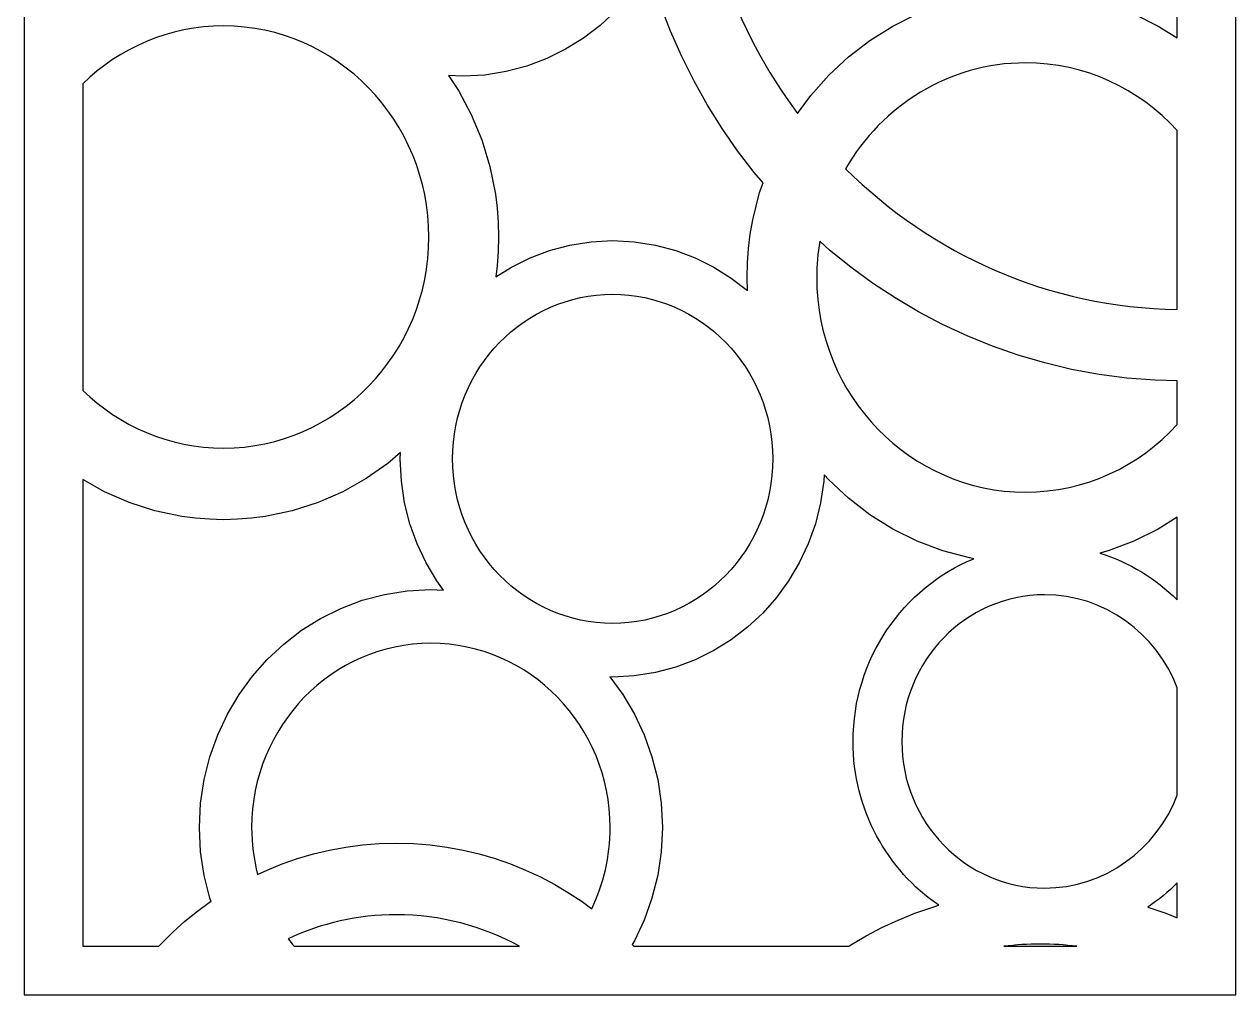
# Model space of a CAD drawing. Header units: centimetres. Extents: x -12.1 to -7.5, y -9 to 9.
# Drawn here: x -12.122 to -7.53, y -9 to -5.322 of the extents above; entities that cross this region are included whole.
import ezdxf

# ---------------------------------------------------------------- set-up
doc = ezdxf.new("R2010")
doc.units = ezdxf.units.CM
doc.header["$MEASUREMENT"] = 0
doc.layers.add('layer 1', color=7, linetype='Continuous')

msp = doc.modelspace()

# ---------------------------------------------------------------- linework, layer by layer
at = {"layer": 'layer 1', "color": 250}
for points, knots in [([(-12.12198, 9.00077), (-12.12198, 9.00077), (-7.52989, 9.00077), (-7.52989, 9.00077), (-7.52989, 9.00077), (-7.52989, 9.00077), (-7.52989, -9.00022), (-7.52989, -9.00022), (-7.52989, -9.00022), (-7.52989, -9.00022), (-12.12198, -9.00022), (-12.12198, -9.00022), (-12.12198, -9.00022), (-12.12198, -9.00022), (-12.12198, 9.00077), (-12.12198, 9.00077)], [0, 0, 0, 0, 0.2, 0.2, 0.2, 0.2, 0.4, 0.4, 0.4, 0.4, 0.6, 0.6, 0.6, 0.6, 1, 1, 1, 1]), ([(-7.75144, -4.31539), (-7.75144, -4.31539), (-7.75144, -5.37374), (-7.75144, -5.37374), (-7.75144, -5.37374), (-7.75144, -5.37374), (-7.82382, -5.32847), (-7.82382, -5.32847), (-7.82382, -5.32847), (-7.82382, -5.32847), (-7.91613, -5.28265), (-7.91613, -5.28265), (-7.91613, -5.28265), (-7.91613, -5.28265), (-8.01321, -5.24602), (-8.01321, -5.24602), (-8.01321, -5.24602), (-8.01321, -5.24602), (-8.11449, -5.21915), (-8.11449, -5.21915), (-8.11449, -5.21915), (-8.11449, -5.21915), (-8.16648, -5.20956), (-8.16648, -5.20956), (-8.16648, -5.20956), (-8.16648, -5.20956), (-8.21927, -5.20263), (-8.21927, -5.20263), (-8.21927, -5.20263), (-8.21927, -5.20263), (-8.27274, -5.19843), (-8.27274, -5.19843), (-8.27274, -5.19843), (-8.27274, -5.19843), (-8.32679, -5.19702), (-8.32679, -5.19702), (-8.32679, -5.19702), (-8.32679, -5.19702), (-8.38084, -5.19843), (-8.38084, -5.19843), (-8.38084, -5.19843), (-8.38084, -5.19843), (-8.43433, -5.20263), (-8.43433, -5.20263), (-8.43433, -5.20263), (-8.43433, -5.20263), (-8.4871, -5.20956), (-8.4871, -5.20956), (-8.4871, -5.20956), (-8.4871, -5.20956), (-8.53911, -5.21915), (-8.53911, -5.21915), (-8.53911, -5.21915), (-8.53911, -5.21915), (-8.64037, -5.24602), (-8.64037, -5.24602), (-8.64037, -5.24602), (-8.64037, -5.24602), (-8.73745, -5.28265), (-8.73745, -5.28265), (-8.73745, -5.28265), (-8.73745, -5.28265), (-8.82976, -5.32847), (-8.82976, -5.32847), (-8.82976, -5.32847), (-8.82976, -5.32847), (-8.91672, -5.38287), (-8.91672, -5.38287), (-8.91672, -5.38287), (-8.91672, -5.38287), (-8.99787, -5.44528), (-8.99787, -5.44528), (-8.99787, -5.44528), (-8.99787, -5.44528), (-9.0727, -5.5152), (-9.0727, -5.5152), (-9.0727, -5.5152), (-9.0727, -5.5152), (-9.14072, -5.59211), (-9.14072, -5.59211), (-9.14072, -5.59211), (-9.14072, -5.59211), (-9.1906, -5.66059), (-9.1906, -5.66059), (-9.1906, -5.66059), (-9.43105, -5.34008), (-9.5744, -4.93904), (-9.5744, -4.50461), (-9.5744, -4.50461), (-9.5744, -4.05167), (-9.4186, -3.63499), (-9.15936, -3.30809), (-9.15936, -3.30809), (-9.15936, -3.30809), (-9.15969, -3.30881), (-9.15969, -3.30881), (-9.15969, -3.30881), (-9.15969, -3.30881), (-9.1893, -3.39174), (-9.1893, -3.39174), (-9.1893, -3.39174), (-9.1893, -3.39174), (-9.21103, -3.47822), (-9.21103, -3.47822), (-9.21103, -3.47822), (-9.21103, -3.47822), (-9.22439, -3.56773), (-9.22439, -3.56773), (-9.22439, -3.56773), (-9.22439, -3.56773), (-9.22894, -3.65959), (-9.22894, -3.65959), (-9.22894, -3.65959), (-9.22894, -3.65959), (-9.22439, -3.75147), (-9.22439, -3.75147), (-9.22439, -3.75147), (-9.22439, -3.75147), (-9.21103, -3.84097), (-9.21103, -3.84097), (-9.21103, -3.84097), (-9.21103, -3.84097), (-9.1893, -3.92745), (-9.1893, -3.92745), (-9.1893, -3.92745), (-9.1893, -3.92745), (-9.15969, -4.01038), (-9.15969, -4.01038), (-9.15969, -4.01038), (-9.15969, -4.01038), (-9.12263, -4.08922), (-9.12263, -4.08922), (-9.12263, -4.08922), (-9.12263, -4.08922), (-9.07863, -4.16354), (-9.07863, -4.16354), (-9.07863, -4.16354), (-9.07863, -4.16354), (-9.02813, -4.23285), (-9.02813, -4.23285), (-9.02813, -4.23285), (-9.02813, -4.23285), (-8.97156, -4.29679), (-8.97156, -4.29679), (-8.97156, -4.29679), (-8.97156, -4.29679), (-8.90935, -4.35493), (-8.90935, -4.35493), (-8.90935, -4.35493), (-8.90935, -4.35493), (-8.8419, -4.40683), (-8.8419, -4.40683), (-8.8419, -4.40683), (-8.8419, -4.40683), (-8.76959, -4.45205), (-8.76959, -4.45205), (-8.76959, -4.45205), (-8.76959, -4.45205), (-8.69287, -4.49013), (-8.69287, -4.49013), (-8.69287, -4.49013), (-8.69287, -4.49013), (-8.61219, -4.52058), (-8.61219, -4.52058), (-8.61219, -4.52058), (-8.61219, -4.52058), (-8.52803, -4.5429), (-8.52803, -4.5429), (-8.52803, -4.5429), (-8.52803, -4.5429), (-8.44094, -4.55664), (-8.44094, -4.55664), (-8.44094, -4.55664), (-8.44094, -4.55664), (-8.35155, -4.5613), (-8.35155, -4.5613), (-8.35155, -4.5613), (-8.35155, -4.5613), (-8.26217, -4.55664), (-8.26217, -4.55664), (-8.26217, -4.55664), (-8.26217, -4.55664), (-8.17508, -4.5429), (-8.17508, -4.5429), (-8.17508, -4.5429), (-8.17508, -4.5429), (-8.09092, -4.52058), (-8.09092, -4.52058), (-8.09092, -4.52058), (-8.09092, -4.52058), (-8.01023, -4.49013), (-8.01023, -4.49013), (-8.01023, -4.49013), (-8.01023, -4.49013), (-7.93351, -4.45205), (-7.93351, -4.45205), (-7.93351, -4.45205), (-7.93351, -4.45205), (-7.86121, -4.40683), (-7.86121, -4.40683), (-7.86121, -4.40683), (-7.86121, -4.40683), (-7.79375, -4.35493), (-7.79375, -4.35493), (-7.79375, -4.35493), (-7.79375, -4.35493), (-7.75144, -4.31539), (-7.75144, -4.31539)], [0, 0, 0, 0, 0.0188679, 0.0188679, 0.0188679, 0.0188679, 0.0377358, 0.0377358, 0.0377358, 0.0377358, 0.0566038, 0.0566038, 0.0566038, 0.0566038, 0.0754717, 0.0754717, 0.0754717, 0.0754717, 0.0943396, 0.0943396, 0.0943396, 0.0943396, 0.1132075, 0.1132075, 0.1132075, 0.1132075, 0.1320755, 0.1320755, 0.1320755, 0.1320755, 0.1509434, 0.1509434, 0.1509434, 0.1509434, 0.1698113, 0.1698113, 0.1698113, 0.1698113, 0.1886792, 0.1886792, 0.1886792, 0.1886792, 0.2075472, 0.2075472, 0.2075472, 0.2075472, 0.2264151, 0.2264151, 0.2264151, 0.2264151, 0.245283, 0.245283, 0.245283, 0.245283, 0.2641509, 0.2641509, 0.2641509, 0.2641509, 0.2830189, 0.2830189, 0.2830189, 0.2830189, 0.3018868, 0.3018868, 0.3018868, 0.3018868, 0.3207547, 0.3207547, 0.3207547, 0.3207547, 0.3396226, 0.3396226, 0.3396226, 0.3396226, 0.3584906, 0.3584906, 0.3584906, 0.3584906, 0.3773585, 0.3773585, 0.3773585, 0.3773585, 0.3962264, 0.3962264, 0.3962264, 0.3962264, 0.4150943, 0.4150943, 0.4150943, 0.4150943, 0.4339623, 0.4339623, 0.4339623, 0.4339623, 0.4528302, 0.4528302, 0.4528302, 0.4528302, 0.4716981, 0.4716981, 0.4716981, 0.4716981, 0.490566, 0.490566, 0.490566, 0.490566, 0.509434, 0.509434, 0.509434, 0.509434, 0.5283019, 0.5283019, 0.5283019, 0.5283019, 0.5471698, 0.5471698, 0.5471698, 0.5471698, 0.5660377, 0.5660377, 0.5660377, 0.5660377, 0.5849057, 0.5849057, 0.5849057, 0.5849057, 0.6037736, 0.6037736, 0.6037736, 0.6037736, 0.6226415, 0.6226415, 0.6226415, 0.6226415, 0.6415094, 0.6415094, 0.6415094, 0.6415094, 0.6603774, 0.6603774, 0.6603774, 0.6603774, 0.6792453, 0.6792453, 0.6792453, 0.6792453, 0.6981132, 0.6981132, 0.6981132, 0.6981132, 0.7169811, 0.7169811, 0.7169811, 0.7169811, 0.7358491, 0.7358491, 0.7358491, 0.7358491, 0.754717, 0.754717, 0.754717, 0.754717, 0.7735849, 0.7735849, 0.7735849, 0.7735849, 0.7924528, 0.7924528, 0.7924528, 0.7924528, 0.8113208, 0.8113208, 0.8113208, 0.8113208, 0.8301887, 0.8301887, 0.8301887, 0.8301887, 0.8490566, 0.8490566, 0.8490566, 0.8490566, 0.8679245, 0.8679245, 0.8679245, 0.8679245, 0.8867925, 0.8867925, 0.8867925, 0.8867925, 0.9056604, 0.9056604, 0.9056604, 0.9056604, 0.9245283, 0.9245283, 0.9245283, 0.9245283, 0.9433962, 0.9433962, 0.9433962, 0.9433962, 0.9622642, 0.9622642, 0.9622642, 0.9622642, 1, 1, 1, 1]), ([(-9.7556, -5.10364), (-9.7556, -5.10364), (-9.74307, -5.14883), (-9.74307, -5.14883), (-9.74307, -5.14883), (-9.74307, -5.14883), (-9.70977, -5.24964), (-9.70977, -5.24964), (-9.70977, -5.24964), (-9.70977, -5.24964), (-9.67184, -5.34817), (-9.67184, -5.34817), (-9.67184, -5.34817), (-9.67184, -5.34817), (-9.62946, -5.44429), (-9.62946, -5.44429), (-9.62946, -5.44429), (-9.62946, -5.44429), (-9.58273, -5.53783), (-9.58273, -5.53783), (-9.58273, -5.53783), (-9.58273, -5.53783), (-9.53181, -5.62865), (-9.53181, -5.62865), (-9.53181, -5.62865), (-9.53181, -5.62865), (-9.47684, -5.71664), (-9.47684, -5.71664), (-9.47684, -5.71664), (-9.47684, -5.71664), (-9.41793, -5.80165), (-9.41793, -5.80165), (-9.41793, -5.80165), (-9.41793, -5.80165), (-9.35525, -5.88356), (-9.35525, -5.88356), (-9.35525, -5.88356), (-9.35525, -5.88356), (-9.3217, -5.92334), (-9.3217, -5.92334), (-9.3217, -5.92334), (-9.3217, -5.92334), (-9.33461, -5.95952), (-9.33461, -5.95952), (-9.33461, -5.95952), (-9.33461, -5.95952), (-9.36076, -6.06358), (-9.36076, -6.06358), (-9.36076, -6.06358), (-9.36076, -6.06358), (-9.37009, -6.11703), (-9.37009, -6.11703), (-9.37009, -6.11703), (-9.37009, -6.11703), (-9.37684, -6.17128), (-9.37684, -6.17128), (-9.37684, -6.17128), (-9.37684, -6.17128), (-9.38092, -6.22623), (-9.38092, -6.22623), (-9.38092, -6.22623), (-9.38092, -6.22623), (-9.3823, -6.28179), (-9.3823, -6.28179), (-9.3823, -6.28179), (-9.3823, -6.28179), (-9.38109, -6.33033), (-9.38109, -6.33033), (-9.38109, -6.33033), (-9.38109, -6.33033), (-9.44188, -6.28357), (-9.44188, -6.28357), (-9.44188, -6.28357), (-9.44188, -6.28357), (-9.5082, -6.2421), (-9.5082, -6.2421), (-9.5082, -6.2421), (-9.5082, -6.2421), (-9.57858, -6.20716), (-9.57858, -6.20716), (-9.57858, -6.20716), (-9.57858, -6.20716), (-9.6526, -6.17922), (-9.6526, -6.17922), (-9.6526, -6.17922), (-9.6526, -6.17922), (-9.72983, -6.15874), (-9.72983, -6.15874), (-9.72983, -6.15874), (-9.72983, -6.15874), (-9.8097, -6.14614), (-9.8097, -6.14614), (-9.8097, -6.14614), (-9.8097, -6.14614), (-9.89171, -6.14186), (-9.89171, -6.14186), (-9.89171, -6.14186), (-9.89171, -6.14186), (-9.9737, -6.14614), (-9.9737, -6.14614), (-9.9737, -6.14614), (-9.9737, -6.14614), (-10.05359, -6.15874), (-10.05359, -6.15874), (-10.05359, -6.15874), (-10.05359, -6.15874), (-10.1308, -6.17922), (-10.1308, -6.17922), (-10.1308, -6.17922), (-10.1308, -6.17922), (-10.20483, -6.20716), (-10.20483, -6.20716), (-10.20483, -6.20716), (-10.20483, -6.20716), (-10.27521, -6.2421), (-10.27521, -6.2421), (-10.27521, -6.2421), (-10.27521, -6.2421), (-10.33492, -6.27944), (-10.33492, -6.27944), (-10.33492, -6.27944), (-10.33492, -6.27944), (-10.3297, -6.23744), (-10.3297, -6.23744), (-10.3297, -6.23744), (-10.3297, -6.23744), (-10.32567, -6.18316), (-10.32567, -6.18316), (-10.32567, -6.18316), (-10.32567, -6.18316), (-10.32431, -6.12833), (-10.32431, -6.12833), (-10.32431, -6.12833), (-10.32431, -6.12833), (-10.32567, -6.07348), (-10.32567, -6.07348), (-10.32567, -6.07348), (-10.32567, -6.07348), (-10.3297, -6.0192), (-10.3297, -6.0192), (-10.3297, -6.0192), (-10.3297, -6.0192), (-10.33636, -5.96563), (-10.33636, -5.96563), (-10.33636, -5.96563), (-10.33636, -5.96563), (-10.35727, -5.86098), (-10.35727, -5.86098), (-10.35727, -5.86098), (-10.35727, -5.86098), (-10.38786, -5.76024), (-10.38786, -5.76024), (-10.38786, -5.76024), (-10.38786, -5.76024), (-10.42754, -5.66407), (-10.42754, -5.66407), (-10.42754, -5.66407), (-10.42754, -5.66407), (-10.47575, -5.57303), (-10.47575, -5.57303), (-10.47575, -5.57303), (-10.47575, -5.57303), (-10.51345, -5.51575), (-10.51345, -5.51575), (-10.51345, -5.51575), (-10.51345, -5.51575), (-10.45959, -5.51856), (-10.45959, -5.51856), (-10.45959, -5.51856), (-10.45959, -5.51856), (-10.37625, -5.51422), (-10.37625, -5.51422), (-10.37625, -5.51422), (-10.37625, -5.51422), (-10.29506, -5.50142), (-10.29506, -5.50142), (-10.29506, -5.50142), (-10.29506, -5.50142), (-10.21658, -5.48059), (-10.21658, -5.48059), (-10.21658, -5.48059), (-10.21658, -5.48059), (-10.14134, -5.45221), (-10.14134, -5.45221), (-10.14134, -5.45221), (-10.14134, -5.45221), (-10.06981, -5.4167), (-10.06981, -5.4167), (-10.06981, -5.4167), (-10.06981, -5.4167), (-10.0024, -5.37454), (-10.0024, -5.37454), (-10.0024, -5.37454), (-10.0024, -5.37454), (-9.93952, -5.32616), (-9.93952, -5.32616), (-9.93952, -5.32616), (-9.93952, -5.32616), (-9.88152, -5.27197), (-9.88152, -5.27197), (-9.88152, -5.27197), (-9.88152, -5.27197), (-9.82879, -5.21236), (-9.82879, -5.21236), (-9.82879, -5.21236), (-9.82879, -5.21236), (-9.78172, -5.14774), (-9.78172, -5.14774), (-9.78172, -5.14774), (-9.78172, -5.14774), (-9.7556, -5.10364), (-9.7556, -5.10364)], [0, 0, 0, 0, 0.0185185, 0.0185185, 0.0185185, 0.0185185, 0.037037, 0.037037, 0.037037, 0.037037, 0.0555556, 0.0555556, 0.0555556, 0.0555556, 0.0740741, 0.0740741, 0.0740741, 0.0740741, 0.0925926, 0.0925926, 0.0925926, 0.0925926, 0.1111111, 0.1111111, 0.1111111, 0.1111111, 0.1296296, 0.1296296, 0.1296296, 0.1296296, 0.1481481, 0.1481481, 0.1481481, 0.1481481, 0.1666667, 0.1666667, 0.1666667, 0.1666667, 0.1851852, 0.1851852, 0.1851852, 0.1851852, 0.2037037, 0.2037037, 0.2037037, 0.2037037, 0.2222222, 0.2222222, 0.2222222, 0.2222222, 0.2407407, 0.2407407, 0.2407407, 0.2407407, 0.2592593, 0.2592593, 0.2592593, 0.2592593, 0.2777778, 0.2777778, 0.2777778, 0.2777778, 0.2962963, 0.2962963, 0.2962963, 0.2962963, 0.3148148, 0.3148148, 0.3148148, 0.3148148, 0.3333333, 0.3333333, 0.3333333, 0.3333333, 0.3518519, 0.3518519, 0.3518519, 0.3518519, 0.3703704, 0.3703704, 0.3703704, 0.3703704, 0.3888889, 0.3888889, 0.3888889, 0.3888889, 0.4074074, 0.4074074, 0.4074074, 0.4074074, 0.4259259, 0.4259259, 0.4259259, 0.4259259, 0.4444444, 0.4444444, 0.4444444, 0.4444444, 0.462963, 0.462963, 0.462963, 0.462963, 0.4814815, 0.4814815, 0.4814815, 0.4814815, 0.5, 0.5, 0.5, 0.5, 0.5185185, 0.5185185, 0.5185185, 0.5185185, 0.537037, 0.537037, 0.537037, 0.537037, 0.5555556, 0.5555556, 0.5555556, 0.5555556, 0.5740741, 0.5740741, 0.5740741, 0.5740741, 0.5925926, 0.5925926, 0.5925926, 0.5925926, 0.6111111, 0.6111111, 0.6111111, 0.6111111, 0.6296296, 0.6296296, 0.6296296, 0.6296296, 0.6481481, 0.6481481, 0.6481481, 0.6481481, 0.6666667, 0.6666667, 0.6666667, 0.6666667, 0.6851852, 0.6851852, 0.6851852, 0.6851852, 0.7037037, 0.7037037, 0.7037037, 0.7037037, 0.7222222, 0.7222222, 0.7222222, 0.7222222, 0.7407407, 0.7407407, 0.7407407, 0.7407407, 0.7592593, 0.7592593, 0.7592593, 0.7592593, 0.7777778, 0.7777778, 0.7777778, 0.7777778, 0.7962963, 0.7962963, 0.7962963, 0.7962963, 0.8148148, 0.8148148, 0.8148148, 0.8148148, 0.8333333, 0.8333333, 0.8333333, 0.8333333, 0.8518519, 0.8518519, 0.8518519, 0.8518519, 0.8703704, 0.8703704, 0.8703704, 0.8703704, 0.8888889, 0.8888889, 0.8888889, 0.8888889, 0.9074074, 0.9074074, 0.9074074, 0.9074074, 0.9259259, 0.9259259, 0.9259259, 0.9259259, 0.9444444, 0.9444444, 0.9444444, 0.9444444, 0.962963, 0.962963, 0.962963, 0.962963, 1, 1, 1, 1]), ([(-11.90044, -6.70953), (-11.90044, -6.70953), (-11.90044, -5.54709), (-11.90044, -5.54709), (-11.90044, -5.54709), (-11.7609, -5.41163), (-11.57293, -5.32837), (-11.36661, -5.32837), (-11.36661, -5.32837), (-10.93791, -5.32837), (-10.58825, -5.68773), (-10.58825, -6.12833), (-10.58825, -6.12833), (-10.58825, -6.56892), (-10.93791, -6.92827), (-11.36661, -6.92827), (-11.36661, -6.92827), (-11.57293, -6.92827), (-11.7609, -6.84498), (-11.90044, -6.70953)], [0, 0, 0, 0, 0.1666667, 0.1666667, 0.1666667, 0.1666667, 0.3333333, 0.3333333, 0.3333333, 0.3333333, 0.5, 0.5, 0.5, 0.5, 0.6666667, 0.6666667, 0.6666667, 0.6666667, 1, 1, 1, 1]), ([(-7.75144, -5.7241), (-7.75144, -5.7241), (-7.75144, -6.40263), (-7.75144, -6.40263), (-7.75144, -6.40263), (-8.23875, -6.39619), (-8.68156, -6.19407), (-9.00871, -5.86953), (-9.00871, -5.86953), (-8.87076, -5.62971), (-8.61655, -5.46827), (-8.32679, -5.46827), (-8.32679, -5.46827), (-8.10051, -5.46827), (-7.89593, -5.56674), (-7.75144, -5.7241)], [0, 0, 0, 0, 0.2, 0.2, 0.2, 0.2, 0.4, 0.4, 0.4, 0.4, 0.6, 0.6, 0.6, 0.6, 1, 1, 1, 1]), ([(-7.75144, -6.67342), (-7.75144, -6.67342), (-7.75144, -6.83944), (-7.75144, -6.83944), (-7.75144, -6.83944), (-7.89593, -6.99679), (-8.1005, -7.09529), (-8.32679, -7.09529), (-8.32679, -7.09529), (-8.76277, -7.09529), (-9.11836, -6.72984), (-9.11836, -6.28179), (-9.11836, -6.28179), (-9.11836, -6.23483), (-9.1144, -6.18878), (-9.10691, -6.14396), (-9.10691, -6.14396), (-9.10691, -6.14396), (-9.06917, -6.17757), (-9.06917, -6.17757), (-9.06917, -6.17757), (-9.06917, -6.17757), (-8.98947, -6.242), (-8.98947, -6.242), (-8.98947, -6.242), (-8.98947, -6.242), (-8.90675, -6.30253), (-8.90675, -6.30253), (-8.90675, -6.30253), (-8.90675, -6.30253), (-8.82113, -6.35903), (-8.82113, -6.35903), (-8.82113, -6.35903), (-8.82113, -6.35903), (-8.73275, -6.41135), (-8.73275, -6.41135), (-8.73275, -6.41135), (-8.73275, -6.41135), (-8.64173, -6.45939), (-8.64173, -6.45939), (-8.64173, -6.45939), (-8.64173, -6.45939), (-8.54822, -6.50294), (-8.54822, -6.50294), (-8.54822, -6.50294), (-8.54822, -6.50294), (-8.45235, -6.54193), (-8.45235, -6.54193), (-8.45235, -6.54193), (-8.45235, -6.54193), (-8.35426, -6.57615), (-8.35426, -6.57615), (-8.35426, -6.57615), (-8.35426, -6.57615), (-8.25407, -6.60549), (-8.25407, -6.60549), (-8.25407, -6.60549), (-8.25407, -6.60549), (-8.15196, -6.62983), (-8.15196, -6.62983), (-8.15196, -6.62983), (-8.15196, -6.62983), (-8.04809, -6.64898), (-8.04809, -6.64898), (-8.04809, -6.64898), (-8.04809, -6.64898), (-7.94259, -6.66282), (-7.94259, -6.66282), (-7.94259, -6.66282), (-7.94259, -6.66282), (-7.83564, -6.67123), (-7.83564, -6.67123), (-7.83564, -6.67123), (-7.83564, -6.67123), (-7.75144, -6.67342), (-7.75144, -6.67342)], [0, 0, 0, 0, 0.05, 0.05, 0.05, 0.05, 0.1, 0.1, 0.1, 0.1, 0.15, 0.15, 0.15, 0.15, 0.2, 0.2, 0.2, 0.2, 0.25, 0.25, 0.25, 0.25, 0.3, 0.3, 0.3, 0.3, 0.35, 0.35, 0.35, 0.35, 0.4, 0.4, 0.4, 0.4, 0.45, 0.45, 0.45, 0.45, 0.5, 0.5, 0.5, 0.5, 0.55, 0.55, 0.55, 0.55, 0.6, 0.6, 0.6, 0.6, 0.65, 0.65, 0.65, 0.65, 0.7, 0.7, 0.7, 0.7, 0.75, 0.75, 0.75, 0.75, 0.8, 0.8, 0.8, 0.8, 0.85, 0.85, 0.85, 0.85, 0.9, 0.9, 0.9, 0.9, 1, 1, 1, 1]), ([(-10.49857, -6.96899), (-10.49857, -7.31251), (-10.22595, -7.59269), (-9.89171, -7.59269), (-9.89171, -7.59269), (-9.55745, -7.59269), (-9.28483, -7.31251), (-9.28483, -6.96899), (-9.28483, -6.96899), (-9.28483, -6.62547), (-9.55745, -6.34531), (-9.89171, -6.34531), (-9.89171, -6.34531), (-10.22595, -6.34531), (-10.49857, -6.62547), (-10.49857, -6.96899)], [0, 0, 0, 0, 0.2, 0.2, 0.2, 0.2, 0.4, 0.4, 0.4, 0.4, 0.6, 0.6, 0.6, 0.6, 1, 1, 1, 1]), ([(-11.61237, -8.81653), (-11.61237, -8.81653), (-11.90044, -8.81653), (-11.90044, -8.81653), (-11.90044, -8.81653), (-11.90044, -8.81653), (-11.90044, -7.04752), (-11.90044, -7.04752), (-11.90044, -7.04752), (-11.90044, -7.04752), (-11.81836, -7.09343), (-11.81836, -7.09343), (-11.81836, -7.09343), (-11.81836, -7.09343), (-11.72477, -7.13423), (-11.72477, -7.13423), (-11.72477, -7.13423), (-11.72477, -7.13423), (-11.62674, -7.16566), (-11.62674, -7.16566), (-11.62674, -7.16566), (-11.62674, -7.16566), (-11.52492, -7.18716), (-11.52492, -7.18716), (-11.52492, -7.18716), (-11.52492, -7.18716), (-11.4728, -7.19399), (-11.4728, -7.19399), (-11.4728, -7.19399), (-11.4728, -7.19399), (-11.41999, -7.19813), (-11.41999, -7.19813), (-11.41999, -7.19813), (-11.41999, -7.19813), (-11.36661, -7.19954), (-11.36661, -7.19954), (-11.36661, -7.19954), (-11.36661, -7.19954), (-11.31325, -7.19813), (-11.31325, -7.19813), (-11.31325, -7.19813), (-11.31325, -7.19813), (-11.26044, -7.19399), (-11.26044, -7.19399), (-11.26044, -7.19399), (-11.26044, -7.19399), (-11.20831, -7.18716), (-11.20831, -7.18716), (-11.20831, -7.18716), (-11.20831, -7.18716), (-11.10648, -7.16566), (-11.10648, -7.16566), (-11.10648, -7.16566), (-11.10648, -7.16566), (-11.00846, -7.13423), (-11.00846, -7.13423), (-11.00846, -7.13423), (-11.00846, -7.13423), (-10.91489, -7.09345), (-10.91489, -7.09345), (-10.91489, -7.09345), (-10.91489, -7.09345), (-10.82629, -7.0439), (-10.82629, -7.0439), (-10.82629, -7.0439), (-10.82629, -7.0439), (-10.74324, -6.98614), (-10.74324, -6.98614), (-10.74324, -6.98614), (-10.74324, -6.98614), (-10.69537, -6.94551), (-10.69537, -6.94551), (-10.69537, -6.94551), (-10.69537, -6.94551), (-10.69652, -6.96899), (-10.69652, -6.96899), (-10.69652, -6.96899), (-10.69652, -6.96899), (-10.69235, -7.05327), (-10.69235, -7.05327), (-10.69235, -7.05327), (-10.69235, -7.05327), (-10.68011, -7.13536), (-10.68011, -7.13536), (-10.68011, -7.13536), (-10.68011, -7.13536), (-10.66017, -7.21472), (-10.66017, -7.21472), (-10.66017, -7.21472), (-10.66017, -7.21472), (-10.63299, -7.2908), (-10.63299, -7.2908), (-10.63299, -7.2908), (-10.63299, -7.2908), (-10.59899, -7.36313), (-10.59899, -7.36313), (-10.59899, -7.36313), (-10.59899, -7.36313), (-10.55864, -7.43129), (-10.55864, -7.43129), (-10.55864, -7.43129), (-10.55864, -7.43129), (-10.53265, -7.46697), (-10.53265, -7.46697), (-10.53265, -7.46697), (-10.53265, -7.46697), (-10.58055, -7.46446), (-10.58055, -7.46446), (-10.58055, -7.46446), (-10.58055, -7.46446), (-10.66995, -7.46914), (-10.66995, -7.46914), (-10.66995, -7.46914), (-10.66995, -7.46914), (-10.75703, -7.48286), (-10.75703, -7.48286), (-10.75703, -7.48286), (-10.75703, -7.48286), (-10.84119, -7.50519), (-10.84119, -7.50519), (-10.84119, -7.50519), (-10.84119, -7.50519), (-10.92188, -7.53564), (-10.92188, -7.53564), (-10.92188, -7.53564), (-10.92188, -7.53564), (-10.99859, -7.57372), (-10.99859, -7.57372), (-10.99859, -7.57372), (-10.99859, -7.57372), (-11.0709, -7.61894), (-11.0709, -7.61894), (-11.0709, -7.61894), (-11.0709, -7.61894), (-11.13835, -7.67084), (-11.13835, -7.67084), (-11.13835, -7.67084), (-11.13835, -7.67084), (-11.20057, -7.72897), (-11.20057, -7.72897), (-11.20057, -7.72897), (-11.20057, -7.72897), (-11.25713, -7.79291), (-11.25713, -7.79291), (-11.25713, -7.79291), (-11.25713, -7.79291), (-11.30763, -7.86224), (-11.30763, -7.86224), (-11.30763, -7.86224), (-11.30763, -7.86224), (-11.35163, -7.93654), (-11.35163, -7.93654), (-11.35163, -7.93654), (-11.35163, -7.93654), (-11.38869, -8.01539), (-11.38869, -8.01539), (-11.38869, -8.01539), (-11.38869, -8.01539), (-11.41831, -8.09831), (-11.41831, -8.09831), (-11.41831, -8.09831), (-11.41831, -8.09831), (-11.44004, -8.18481), (-11.44004, -8.18481), (-11.44004, -8.18481), (-11.44004, -8.18481), (-11.45339, -8.2743), (-11.45339, -8.2743), (-11.45339, -8.2743), (-11.45339, -8.2743), (-11.45794, -8.36617), (-11.45794, -8.36617), (-11.45794, -8.36617), (-11.45794, -8.36617), (-11.45339, -8.45805), (-11.45339, -8.45805), (-11.45339, -8.45805), (-11.45339, -8.45805), (-11.44004, -8.54755), (-11.44004, -8.54755), (-11.44004, -8.54755), (-11.44004, -8.54755), (-11.41831, -8.63403), (-11.41831, -8.63403), (-11.41831, -8.63403), (-11.41831, -8.63403), (-11.41398, -8.64616), (-11.41398, -8.64616), (-11.41398, -8.64616), (-11.41398, -8.64616), (-11.41574, -8.64731), (-11.41574, -8.64731), (-11.41574, -8.64731), (-11.41574, -8.64731), (-11.4651, -8.68344), (-11.4651, -8.68344), (-11.4651, -8.68344), (-11.4651, -8.68344), (-11.51264, -8.72186), (-11.51264, -8.72186), (-11.51264, -8.72186), (-11.51264, -8.72186), (-11.55828, -8.76252), (-11.55828, -8.76252), (-11.55828, -8.76252), (-11.55828, -8.76252), (-11.602, -8.80535), (-11.602, -8.80535), (-11.602, -8.80535), (-11.602, -8.80535), (-11.61237, -8.81653), (-11.61237, -8.81653)], [0, 0, 0, 0, 0.0185185, 0.0185185, 0.0185185, 0.0185185, 0.037037, 0.037037, 0.037037, 0.037037, 0.0555556, 0.0555556, 0.0555556, 0.0555556, 0.0740741, 0.0740741, 0.0740741, 0.0740741, 0.0925926, 0.0925926, 0.0925926, 0.0925926, 0.1111111, 0.1111111, 0.1111111, 0.1111111, 0.1296296, 0.1296296, 0.1296296, 0.1296296, 0.1481481, 0.1481481, 0.1481481, 0.1481481, 0.1666667, 0.1666667, 0.1666667, 0.1666667, 0.1851852, 0.1851852, 0.1851852, 0.1851852, 0.2037037, 0.2037037, 0.2037037, 0.2037037, 0.2222222, 0.2222222, 0.2222222, 0.2222222, 0.2407407, 0.2407407, 0.2407407, 0.2407407, 0.2592593, 0.2592593, 0.2592593, 0.2592593, 0.2777778, 0.2777778, 0.2777778, 0.2777778, 0.2962963, 0.2962963, 0.2962963, 0.2962963, 0.3148148, 0.3148148, 0.3148148, 0.3148148, 0.3333333, 0.3333333, 0.3333333, 0.3333333, 0.3518519, 0.3518519, 0.3518519, 0.3518519, 0.3703704, 0.3703704, 0.3703704, 0.3703704, 0.3888889, 0.3888889, 0.3888889, 0.3888889, 0.4074074, 0.4074074, 0.4074074, 0.4074074, 0.4259259, 0.4259259, 0.4259259, 0.4259259, 0.4444444, 0.4444444, 0.4444444, 0.4444444, 0.462963, 0.462963, 0.462963, 0.462963, 0.4814815, 0.4814815, 0.4814815, 0.4814815, 0.5, 0.5, 0.5, 0.5, 0.5185185, 0.5185185, 0.5185185, 0.5185185, 0.537037, 0.537037, 0.537037, 0.537037, 0.5555556, 0.5555556, 0.5555556, 0.5555556, 0.5740741, 0.5740741, 0.5740741, 0.5740741, 0.5925926, 0.5925926, 0.5925926, 0.5925926, 0.6111111, 0.6111111, 0.6111111, 0.6111111, 0.6296296, 0.6296296, 0.6296296, 0.6296296, 0.6481481, 0.6481481, 0.6481481, 0.6481481, 0.6666667, 0.6666667, 0.6666667, 0.6666667, 0.6851852, 0.6851852, 0.6851852, 0.6851852, 0.7037037, 0.7037037, 0.7037037, 0.7037037, 0.7222222, 0.7222222, 0.7222222, 0.7222222, 0.7407407, 0.7407407, 0.7407407, 0.7407407, 0.7592593, 0.7592593, 0.7592593, 0.7592593, 0.7777778, 0.7777778, 0.7777778, 0.7777778, 0.7962963, 0.7962963, 0.7962963, 0.7962963, 0.8148148, 0.8148148, 0.8148148, 0.8148148, 0.8333333, 0.8333333, 0.8333333, 0.8333333, 0.8518519, 0.8518519, 0.8518519, 0.8518519, 0.8703704, 0.8703704, 0.8703704, 0.8703704, 0.8888889, 0.8888889, 0.8888889, 0.8888889, 0.9074074, 0.9074074, 0.9074074, 0.9074074, 0.9259259, 0.9259259, 0.9259259, 0.9259259, 0.9444444, 0.9444444, 0.9444444, 0.9444444, 0.962963, 0.962963, 0.962963, 0.962963, 1, 1, 1, 1]), ([(-8.99616, -8.81653), (-8.99616, -8.81653), (-9.81086, -8.81653), (-9.81086, -8.81653), (-9.81086, -8.81653), (-9.81086, -8.81653), (-9.81751, -8.80937), (-9.81751, -8.80937), (-9.81751, -8.80937), (-9.81751, -8.80937), (-9.80948, -8.7958), (-9.80948, -8.7958), (-9.80948, -8.7958), (-9.80948, -8.7958), (-9.77243, -8.71695), (-9.77243, -8.71695), (-9.77243, -8.71695), (-9.77243, -8.71695), (-9.7428, -8.63403), (-9.7428, -8.63403), (-9.7428, -8.63403), (-9.7428, -8.63403), (-9.72107, -8.54753), (-9.72107, -8.54753), (-9.72107, -8.54753), (-9.72107, -8.54753), (-9.70772, -8.45805), (-9.70772, -8.45805), (-9.70772, -8.45805), (-9.70772, -8.45805), (-9.70318, -8.36617), (-9.70318, -8.36617), (-9.70318, -8.36617), (-9.70318, -8.36617), (-9.70772, -8.27431), (-9.70772, -8.27431), (-9.70772, -8.27431), (-9.70772, -8.27431), (-9.72107, -8.18481), (-9.72107, -8.18481), (-9.72107, -8.18481), (-9.72107, -8.18481), (-9.7428, -8.09831), (-9.7428, -8.09831), (-9.7428, -8.09831), (-9.7428, -8.09831), (-9.77243, -8.01539), (-9.77243, -8.01539), (-9.77243, -8.01539), (-9.77243, -8.01539), (-9.80948, -7.93655), (-9.80948, -7.93655), (-9.80948, -7.93655), (-9.80948, -7.93655), (-9.85348, -7.86224), (-9.85348, -7.86224), (-9.85348, -7.86224), (-9.85348, -7.86224), (-9.90203, -7.79559), (-9.90203, -7.79559), (-9.90203, -7.79559), (-9.90203, -7.79559), (-9.89171, -7.79613), (-9.89171, -7.79613), (-9.89171, -7.79613), (-9.89171, -7.79613), (-9.80971, -7.79185), (-9.80971, -7.79185), (-9.80971, -7.79185), (-9.80971, -7.79185), (-9.72983, -7.77926), (-9.72983, -7.77926), (-9.72983, -7.77926), (-9.72983, -7.77926), (-9.6526, -7.75876), (-9.6526, -7.75876), (-9.6526, -7.75876), (-9.6526, -7.75876), (-9.57858, -7.73083), (-9.57858, -7.73083), (-9.57858, -7.73083), (-9.57858, -7.73083), (-9.5082, -7.69591), (-9.5082, -7.69591), (-9.5082, -7.69591), (-9.5082, -7.69591), (-9.44189, -7.65442), (-9.44189, -7.65442), (-9.44189, -7.65442), (-9.44189, -7.65442), (-9.38001, -7.60682), (-9.38001, -7.60682), (-9.38001, -7.60682), (-9.38001, -7.60682), (-9.32296, -7.55351), (-9.32296, -7.55351), (-9.32296, -7.55351), (-9.32296, -7.55351), (-9.27108, -7.49487), (-9.27108, -7.49487), (-9.27108, -7.49487), (-9.27108, -7.49487), (-9.22476, -7.43128), (-9.22476, -7.43128), (-9.22476, -7.43128), (-9.22476, -7.43128), (-9.1844, -7.36313), (-9.1844, -7.36313), (-9.1844, -7.36313), (-9.1844, -7.36313), (-9.15041, -7.2908), (-9.15041, -7.2908), (-9.15041, -7.2908), (-9.15041, -7.2908), (-9.12323, -7.21473), (-9.12323, -7.21473), (-9.12323, -7.21473), (-9.12323, -7.21473), (-9.1033, -7.13536), (-9.1033, -7.13536), (-9.1033, -7.13536), (-9.1033, -7.13536), (-9.09105, -7.05326), (-9.09105, -7.05326), (-9.09105, -7.05326), (-9.09105, -7.05326), (-9.08985, -7.02897), (-9.08985, -7.02897), (-9.08985, -7.02897), (-9.08985, -7.02897), (-9.0727, -7.04836), (-9.0727, -7.04836), (-9.0727, -7.04836), (-9.0727, -7.04836), (-8.99787, -7.11828), (-8.99787, -7.11828), (-8.99787, -7.11828), (-8.99787, -7.11828), (-8.91674, -7.18069), (-8.91674, -7.18069), (-8.91674, -7.18069), (-8.91674, -7.18069), (-8.82975, -7.2351), (-8.82975, -7.2351), (-8.82975, -7.2351), (-8.82975, -7.2351), (-8.73745, -7.2809), (-8.73745, -7.2809), (-8.73745, -7.2809), (-8.73745, -7.2809), (-8.64037, -7.31755), (-8.64037, -7.31755), (-8.64037, -7.31755), (-8.64037, -7.31755), (-8.53909, -7.34442), (-8.53909, -7.34442), (-8.53909, -7.34442), (-8.53909, -7.34442), (-8.52311, -7.34736), (-8.52311, -7.34736), (-8.52311, -7.34736), (-8.79058, -7.45741), (-8.98035, -7.72667), (-8.98035, -8.04006), (-8.98035, -8.04006), (-8.98035, -8.29875), (-8.85102, -8.52737), (-8.65544, -8.66119), (-8.65544, -8.66119), (-8.65544, -8.66119), (-8.68217, -8.66903), (-8.68217, -8.66903), (-8.68217, -8.66903), (-8.68217, -8.66903), (-8.74655, -8.6915), (-8.74655, -8.6915), (-8.74655, -8.6915), (-8.74655, -8.6915), (-8.80948, -8.71707), (-8.80948, -8.71707), (-8.80948, -8.71707), (-8.80948, -8.71707), (-8.87086, -8.74566), (-8.87086, -8.74566), (-8.87086, -8.74566), (-8.87086, -8.74566), (-8.93059, -8.77718), (-8.93059, -8.77718), (-8.93059, -8.77718), (-8.93059, -8.77718), (-8.98858, -8.81153), (-8.98858, -8.81153), (-8.98858, -8.81153), (-8.98858, -8.81153), (-8.99616, -8.81653), (-8.99616, -8.81653)], [0, 0, 0, 0, 0.02, 0.02, 0.02, 0.02, 0.04, 0.04, 0.04, 0.04, 0.06, 0.06, 0.06, 0.06, 0.08, 0.08, 0.08, 0.08, 0.1, 0.1, 0.1, 0.1, 0.12, 0.12, 0.12, 0.12, 0.14, 0.14, 0.14, 0.14, 0.16, 0.16, 0.16, 0.16, 0.18, 0.18, 0.18, 0.18, 0.2, 0.2, 0.2, 0.2, 0.22, 0.22, 0.22, 0.22, 0.24, 0.24, 0.24, 0.24, 0.26, 0.26, 0.26, 0.26, 0.28, 0.28, 0.28, 0.28, 0.3, 0.3, 0.3, 0.3, 0.32, 0.32, 0.32, 0.32, 0.34, 0.34, 0.34, 0.34, 0.36, 0.36, 0.36, 0.36, 0.38, 0.38, 0.38, 0.38, 0.4, 0.4, 0.4, 0.4, 0.42, 0.42, 0.42, 0.42, 0.44, 0.44, 0.44, 0.44, 0.46, 0.46, 0.46, 0.46, 0.48, 0.48, 0.48, 0.48, 0.5, 0.5, 0.5, 0.5, 0.52, 0.52, 0.52, 0.52, 0.54, 0.54, 0.54, 0.54, 0.56, 0.56, 0.56, 0.56, 0.58, 0.58, 0.58, 0.58, 0.6, 0.6, 0.6, 0.6, 0.62, 0.62, 0.62, 0.62, 0.64, 0.64, 0.64, 0.64, 0.66, 0.66, 0.66, 0.66, 0.68, 0.68, 0.68, 0.68, 0.7, 0.7, 0.7, 0.7, 0.72, 0.72, 0.72, 0.72, 0.74, 0.74, 0.74, 0.74, 0.76, 0.76, 0.76, 0.76, 0.78, 0.78, 0.78, 0.78, 0.8, 0.8, 0.8, 0.8, 0.82, 0.82, 0.82, 0.82, 0.84, 0.84, 0.84, 0.84, 0.86, 0.86, 0.86, 0.86, 0.88, 0.88, 0.88, 0.88, 0.9, 0.9, 0.9, 0.9, 0.92, 0.92, 0.92, 0.92, 0.94, 0.94, 0.94, 0.94, 0.96, 0.96, 0.96, 0.96, 1, 1, 1, 1]), ([(-7.75144, -7.18981), (-7.75144, -7.18981), (-7.75144, -7.50382), (-7.75144, -7.50382), (-7.75144, -7.50382), (-7.83339, -7.42254), (-7.93379, -7.36082), (-8.04545, -7.3261), (-8.04545, -7.3261), (-8.04545, -7.3261), (-8.01321, -7.31755), (-8.01321, -7.31755), (-8.01321, -7.31755), (-8.01321, -7.31755), (-7.91613, -7.2809), (-7.91613, -7.2809), (-7.91613, -7.2809), (-7.91613, -7.2809), (-7.82383, -7.2351), (-7.82383, -7.2351), (-7.82383, -7.2351), (-7.82383, -7.2351), (-7.75144, -7.18981), (-7.75144, -7.18981)], [0, 0, 0, 0, 0.1428571, 0.1428571, 0.1428571, 0.1428571, 0.2857143, 0.2857143, 0.2857143, 0.2857143, 0.4285714, 0.4285714, 0.4285714, 0.4285714, 0.5714286, 0.5714286, 0.5714286, 0.5714286, 0.7142857, 0.7142857, 0.7142857, 0.7142857, 1, 1, 1, 1]), ([(-7.75144, -7.83671), (-7.75144, -7.83671), (-7.75144, -8.24338), (-7.75144, -8.24338), (-7.75144, -8.24338), (-7.83069, -8.44949), (-8.02661, -8.59596), (-8.25476, -8.59596), (-8.25476, -8.59596), (-8.55267, -8.59596), (-8.79566, -8.34624), (-8.79566, -8.04006), (-8.79566, -8.04006), (-8.79566, -7.73388), (-8.55267, -7.48416), (-8.25476, -7.48416), (-8.25476, -7.48416), (-8.02661, -7.48416), (-7.83069, -7.63059), (-7.75144, -7.83671)], [0, 0, 0, 0, 0.1666667, 0.1666667, 0.1666667, 0.1666667, 0.3333333, 0.3333333, 0.3333333, 0.3333333, 0.5, 0.5, 0.5, 0.5, 0.6666667, 0.6666667, 0.6666667, 0.6666667, 1, 1, 1, 1]), ([(-9.97102, -8.674), (-9.97102, -8.674), (-10.00748, -8.64731), (-10.00748, -8.64731), (-10.00748, -8.64731), (-10.00748, -8.64731), (-10.05857, -8.61361), (-10.05857, -8.61361), (-10.05857, -8.61361), (-10.05857, -8.61361), (-10.11131, -8.58238), (-10.11131, -8.58238), (-10.11131, -8.58238), (-10.11131, -8.58238), (-10.16564, -8.55371), (-10.16564, -8.55371), (-10.16564, -8.55371), (-10.16564, -8.55371), (-10.22149, -8.52769), (-10.22149, -8.52769), (-10.22149, -8.52769), (-10.22149, -8.52769), (-10.27875, -8.50443), (-10.27875, -8.50443), (-10.27875, -8.50443), (-10.27875, -8.50443), (-10.33733, -8.48397), (-10.33733, -8.48397), (-10.33733, -8.48397), (-10.33733, -8.48397), (-10.39718, -8.46644), (-10.39718, -8.46644), (-10.39718, -8.46644), (-10.39718, -8.46644), (-10.45819, -8.4519), (-10.45819, -8.4519), (-10.45819, -8.4519), (-10.45819, -8.4519), (-10.52023, -8.44047), (-10.52023, -8.44047), (-10.52023, -8.44047), (-10.52023, -8.44047), (-10.58323, -8.43219), (-10.58323, -8.43219), (-10.58323, -8.43219), (-10.58323, -8.43219), (-10.64706, -8.42718), (-10.64706, -8.42718), (-10.64706, -8.42718), (-10.64706, -8.42718), (-10.71162, -8.42548), (-10.71162, -8.42548), (-10.71162, -8.42548), (-10.71162, -8.42548), (-10.77616, -8.42718), (-10.77616, -8.42718), (-10.77616, -8.42718), (-10.77616, -8.42718), (-10.84, -8.43219), (-10.84, -8.43219), (-10.84, -8.43219), (-10.84, -8.43219), (-10.90298, -8.44047), (-10.90298, -8.44047), (-10.90298, -8.44047), (-10.90298, -8.44047), (-10.96504, -8.4519), (-10.96504, -8.4519), (-10.96504, -8.4519), (-10.96504, -8.4519), (-11.02605, -8.46644), (-11.02605, -8.46644), (-11.02605, -8.46644), (-11.02605, -8.46644), (-11.08589, -8.48397), (-11.08589, -8.48397), (-11.08589, -8.48397), (-11.08589, -8.48397), (-11.14448, -8.50443), (-11.14448, -8.50443), (-11.14448, -8.50443), (-11.14448, -8.50443), (-11.20174, -8.52769), (-11.20174, -8.52769), (-11.20174, -8.52769), (-11.20174, -8.52769), (-11.23747, -8.54434), (-11.23747, -8.54434), (-11.23747, -8.54434), (-11.25214, -8.48743), (-11.25998, -8.42771), (-11.25998, -8.36617), (-11.25998, -8.36617), (-11.25998, -7.98159), (-10.95477, -7.66791), (-10.58055, -7.66791), (-10.58055, -7.66791), (-10.20635, -7.66791), (-9.90113, -7.98159), (-9.90113, -8.36617), (-9.90113, -8.36617), (-9.90113, -8.47654), (-9.92631, -8.58105), (-9.97102, -8.674)], [0, 0, 0, 0, 0.037037, 0.037037, 0.037037, 0.037037, 0.0740741, 0.0740741, 0.0740741, 0.0740741, 0.1111111, 0.1111111, 0.1111111, 0.1111111, 0.1481481, 0.1481481, 0.1481481, 0.1481481, 0.1851852, 0.1851852, 0.1851852, 0.1851852, 0.2222222, 0.2222222, 0.2222222, 0.2222222, 0.2592593, 0.2592593, 0.2592593, 0.2592593, 0.2962963, 0.2962963, 0.2962963, 0.2962963, 0.3333333, 0.3333333, 0.3333333, 0.3333333, 0.3703704, 0.3703704, 0.3703704, 0.3703704, 0.4074074, 0.4074074, 0.4074074, 0.4074074, 0.4444444, 0.4444444, 0.4444444, 0.4444444, 0.4814815, 0.4814815, 0.4814815, 0.4814815, 0.5185185, 0.5185185, 0.5185185, 0.5185185, 0.5555556, 0.5555556, 0.5555556, 0.5555556, 0.5925926, 0.5925926, 0.5925926, 0.5925926, 0.6296296, 0.6296296, 0.6296296, 0.6296296, 0.6666667, 0.6666667, 0.6666667, 0.6666667, 0.7037037, 0.7037037, 0.7037037, 0.7037037, 0.7407407, 0.7407407, 0.7407407, 0.7407407, 0.7777778, 0.7777778, 0.7777778, 0.7777778, 0.8148148, 0.8148148, 0.8148148, 0.8148148, 0.8518519, 0.8518519, 0.8518519, 0.8518519, 0.8888889, 0.8888889, 0.8888889, 0.8888889, 0.9259259, 0.9259259, 0.9259259, 0.9259259, 1, 1, 1, 1]), ([(-7.75144, -8.57631), (-7.75144, -8.57631), (-7.75144, -8.7092), (-7.75144, -8.7092), (-7.75144, -8.7092), (-7.75144, -8.7092), (-7.795, -8.6915), (-7.795, -8.6915), (-7.795, -8.6915), (-7.795, -8.6915), (-7.85939, -8.66903), (-7.85939, -8.66903), (-7.85939, -8.66903), (-7.85939, -8.66903), (-7.86375, -8.66775), (-7.86375, -8.66775), (-7.86375, -8.66775), (-7.82341, -8.64109), (-7.78581, -8.6104), (-7.75144, -8.57631)], [0, 0, 0, 0, 0.1666667, 0.1666667, 0.1666667, 0.1666667, 0.3333333, 0.3333333, 0.3333333, 0.3333333, 0.5, 0.5, 0.5, 0.5, 0.6666667, 0.6666667, 0.6666667, 0.6666667, 1, 1, 1, 1]), ([(-10.24494, -8.81653), (-10.24494, -8.81653), (-11.09904, -8.81653), (-11.09904, -8.81653), (-11.09904, -8.81653), (-11.10678, -8.80714), (-11.11428, -8.79754), (-11.12154, -8.78774), (-11.12154, -8.78774), (-10.99642, -8.72931), (-10.85759, -8.69675), (-10.71162, -8.69675), (-10.71162, -8.69675), (-10.54317, -8.69675), (-10.38428, -8.74011), (-10.24494, -8.81653)], [0, 0, 0, 0, 0.2, 0.2, 0.2, 0.2, 0.4, 0.4, 0.4, 0.4, 0.6, 0.6, 0.6, 0.6, 1, 1, 1, 1]), ([(-8.1319, -8.81653), (-8.1319, -8.81653), (-8.40926, -8.81653), (-8.40926, -8.81653), (-8.40926, -8.81653), (-8.36382, -8.81107), (-8.31761, -8.80821), (-8.27078, -8.80821), (-8.27078, -8.80821), (-8.2238, -8.80821), (-8.17747, -8.81103), (-8.1319, -8.81653)], [0, 0, 0, 0, 0.25, 0.25, 0.25, 0.25, 0.5, 0.5, 0.5, 0.5, 1, 1, 1, 1])]:
    msp.add_open_spline(points, degree=3, knots=knots, dxfattribs=at)

doc.saveas('drawing.dxf')
